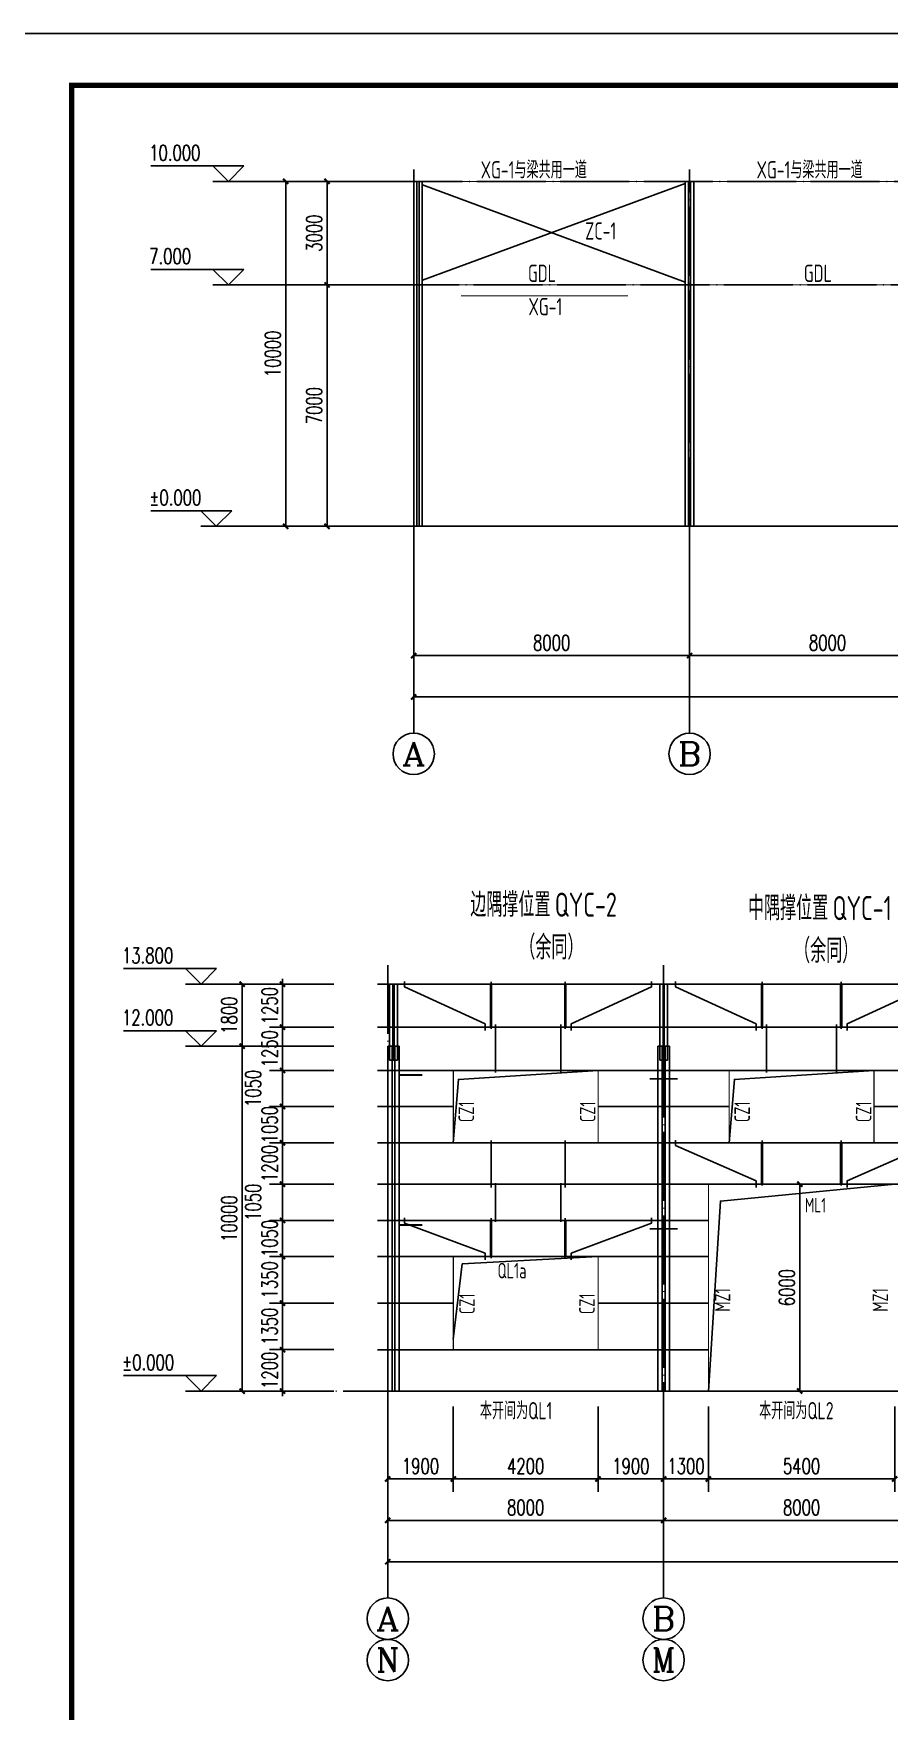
# Model space of a CAD drawing. Extents: x 14475413 to 15955882, y -732572 to -282951.
# Drawn here: x 15394287 to 15419106, y -515483 to -466825 of the extents above; entities that cross this region are included whole.
import ezdxf
from ezdxf.enums import TextEntityAlignment as Align

# ---------------------------------------------------------------- set-up
doc = ezdxf.new("R2010")
doc.units = 0
doc.header["$LTSCALE"] = 1000
doc.header["$MEASUREMENT"] = 0
doc.linetypes.add('DOTE', pattern=[2.42, 2, -0.2, 0.02, -0.2])
for name, color, linetype in [('1001', 3, 'Continuous'), ('2D_ROOF', 150, 'Continuous'), ('3T_WOOD', 21, 'Continuous'), ('AXIS', 3, 'Continuous'), ('AXIS_TEXT', 7, 'Continuous'), ('DIM_ELEV', 3, 'Continuous'), ('DOTE', 1, 'DOTE'), ('LS', 2, 'Continuous'), ('PUB_DIM', 3, 'Continuous'), ('PUB_TEXT', 7, 'Continuous'), ('S-TEXT', 7, 'Continuous'), ('SURFACE', 6, 'Continuous'), ('TEXT', 7, 'Continuous'), ('TK', 4, 'Continuous'), ('中粗', 4, 'Continuous'), ('屋面隅撑', 7, 'Continuous'), ('檩条拉条', 253, 'Continuous'), ('钢梁', 4, 'Continuous')]:
    doc.layers.add(name, color=color, linetype=linetype)
doc.styles.add('_TCH_AXIS', font='COMPLEX', dxfattribs={"bigfont": 'GBCBIG'})
doc.styles.add('_TCH_DIM', font='SIMPLEX', dxfattribs={"bigfont": 'GBCBIG'})
doc.styles.add('_TCH_DIM_T3', font='SIMPLEX', dxfattribs={"width": 0.705882, "bigfont": 'GBCBIG'})
doc.styles.add('COMPLEX', font='COMPLEX')
doc.styles.add('PkpmHz', font='Pkpmeng', dxfattribs={"width": 0.7, "bigfont": 'hztxt'})
doc.styles.add('TSSD_Dimension', font='Tssdeng.shx', dxfattribs={"width": 0.7, "bigfont": 'hztxt.shx'})
doc.styles.add('TSSD_Label', font='tssdeng.shx', dxfattribs={"width": 0.7, "bigfont": 'hztxt.shx'})
doc.styles.add('TSSD_REIN', font='tssdeng.shx', dxfattribs={"width": 0.7, "bigfont": 'tssdchn.shx'})
doc.dimstyles.new('_TCH_ARCH&&150', dxfattribs={"dimtxt": 446.25, "dimasz": 150, "dimexe": 375, "dimexo": 450, "dimgap": 150, "dimtad": 1, "dimdec": 0, "dimzin": 0, "dimdsep": 46, "dimtxsty": '_TCH_DIM_T3', "dimblk": 'ARCHTICK', "dimcen": 0.09, "dimclrt": 7, "dimazin": 2, "dimtfac": 1, "dimtdec": 0, "dimtix": 1, "dimtmove": 2, "dimatfit": 3, "dimfxl": 0, "dimtolj": 1, "dimtzin": 0, "dimarcsym": 0})

# ---------------------------------------------------------------- blocks, each defined once
blk = doc.blocks.new('2Q3213323231')
at = {"layer": '钢梁'}
for p, q in [((14678985, -1003701), (14678985, -993701)), ((14679235, -993701), (14678985, -993701)), ((14679080, -1003701), (14679080, -993701)), ((14679140, -1003701), (14679140, -993701)), ((14679235, -1003701), (14679235, -993701)), ((14678985, -1003701), (14679235, -1003701)), ((14678985, -1003701), (14679235, -1003701))]:
    blk.add_line(p, q, dxfattribs=at)
blk = doc.blocks.new('GeYuanFrame_55736273', base_point=(20.09, 4.53))
at = {"layer": 'TK'}
blk.add_lwpolyline([(20.09, 4.53), (20.09, 598.53), (1071.09, 598.53), (1071.09, 4.53)], close=True, dxfattribs=at)
at = {"layer": 'TK', "const_width": 1}
blk.add_lwpolyline([(45.09, 588.53), (1061.09, 588.53), (1061.09, 14.53), (45.09, 14.53)], close=True, dxfattribs=at)
blk = doc.blocks.new('QW32321321')
at = {"layer": '钢梁'}
for p, q in [((15387436, -843860), (15387436, -841658)), ((15387660, -841658), (15387436, -841658)), ((15387530, -843860), (15387530, -841658)), ((15387566, -843860), (15387566, -841658)), ((15387660, -843860), (15387660, -841658)), ((15387380, -853458), (15387380, -843458)), ((15387380, -843458), (15387715, -843458)), ((15387508, -853458), (15387508, -843458)), ((15387588, -853458), (15387588, -843458)), ((15387715, -853458), (15387715, -843458)), ((15387660, -843860), (15387436, -843860)), ((15387715, -853458), (15387380, -853458)), ((15387715, -853458), (15387380, -853458))]:
    blk.add_line(p, q, dxfattribs=at)
blk = doc.blocks.new('_AXISO')
blk.add_circle((0, 0), 0.5)
at = {"layer": 'AXIS_TEXT', "style": 'COMPLEX', "width": 1.041667}
blk.add_attdef('A', text='', height=0.56, dxfattribs=at).set_placement((-0.25, -0.28), (0.25, -0.28), align=Align.FIT)
blk = doc.blocks.new('_ArchTick')
at = {"color": 0, "linetype": 'ByBlock', "const_width": 0.4}
blk.add_lwpolyline([(-0.5, -0.5), (0.5, 0.5)], dxfattribs=at)
blk = doc.blocks.new('*D1376')
at = {"layer": 'AXIS', "color": 0, "lineweight": -2}
for p, q in [((15405311, -481564), (15405311, -486439)), ((15501311, -481564), (15501311, -486439)), ((15405311, -486064), (15501311, -486064))]:
    blk.add_line(p, q, dxfattribs=at)
at = {"layer": 'Defpoints', "color": 0}
for p in [(15405311, -481114), (15501311, -481114), (15501311, -486064)]:
    blk.add_point(p, dxfattribs=at)
at = {"layer": 'AXIS', "color": 0, "lineweight": -2, "xscale": 150, "yscale": 150, "zscale": 150, "rotation": 180}
blk.add_blockref('_ArchTick', (15405311, -486064), dxfattribs=at)
at = {"layer": 'AXIS', "color": 0, "lineweight": -2, "xscale": 150, "yscale": 150, "zscale": 150}
blk.add_blockref('_ArchTick', (15501311, -486064), dxfattribs=at)
at = {"layer": 'AXIS', "color": 7, "insert": (15453311, -485691), "char_height": 446.2, "attachment_point": 5, "style": '_TCH_DIM_T3'}
blk.add_mtext('\\A1;96000', dxfattribs=at)
blk = doc.blocks.new('*D1377')
at = {"layer": 'AXIS', "color": 0, "lineweight": -2}
for p, q in [((15405311, -481564), (15405311, -485239)), ((15413311, -481564), (15413311, -485239)), ((15405311, -484864), (15413311, -484864))]:
    blk.add_line(p, q, dxfattribs=at)
at = {"layer": 'Defpoints', "color": 0}
for p in [(15405311, -481114), (15413311, -481114), (15413311, -484864)]:
    blk.add_point(p, dxfattribs=at)
at = {"layer": 'AXIS', "color": 0, "lineweight": -2, "xscale": 150, "yscale": 150, "zscale": 150, "rotation": 180}
blk.add_blockref('_ArchTick', (15405311, -484864), dxfattribs=at)
at = {"layer": 'AXIS', "color": 0, "lineweight": -2, "xscale": 150, "yscale": 150, "zscale": 150}
blk.add_blockref('_ArchTick', (15413311, -484864), dxfattribs=at)
at = {"layer": 'AXIS', "color": 7, "insert": (15409311, -484491), "char_height": 446.2, "attachment_point": 5, "style": '_TCH_DIM_T3'}
blk.add_mtext('\\A1;8000', dxfattribs=at)
blk = doc.blocks.new('*D1378')
at = {"layer": 'AXIS', "color": 0, "lineweight": -2}
for p, q in [((15413311, -481564), (15413311, -485239)), ((15421311, -481564), (15421311, -485239)), ((15413311, -484864), (15421311, -484864))]:
    blk.add_line(p, q, dxfattribs=at)
at = {"layer": 'Defpoints', "color": 0}
for p in [(15413311, -481114), (15421311, -481114), (15421311, -484864)]:
    blk.add_point(p, dxfattribs=at)
at = {"layer": 'AXIS', "color": 0, "lineweight": -2, "xscale": 150, "yscale": 150, "zscale": 150, "rotation": 180}
blk.add_blockref('_ArchTick', (15413311, -484864), dxfattribs=at)
at = {"layer": 'AXIS', "color": 0, "lineweight": -2, "xscale": 150, "yscale": 150, "zscale": 150}
blk.add_blockref('_ArchTick', (15421311, -484864), dxfattribs=at)
at = {"layer": 'AXIS', "color": 7, "insert": (15417311, -484491), "char_height": 446.2, "attachment_point": 5, "style": '_TCH_DIM_T3'}
blk.add_mtext('\\A1;8000', dxfattribs=at)
blk = doc.blocks.new('*D1389')
at = {"layer": 'Defpoints', "color": 0}
for p in [(15402798, -474114), (15405598, -474114), (15405598, -481114)]:
    blk.add_point(p, dxfattribs=at)
at = {"layer": 'PUB_DIM', "color": 0, "lineweight": -2}
for p, q in [((15405148, -474114), (15402423, -474114)), ((15402798, -481114), (15402798, -474114)), ((15405148, -481114), (15402423, -481114))]:
    blk.add_line(p, q, dxfattribs=at)
at = {"layer": 'PUB_DIM', "color": 0, "lineweight": -2, "xscale": 150, "yscale": 150, "zscale": 150}
for p, rotation in [((15402798, -474114), 90), ((15402798, -481114), 270)]:
    blk.add_blockref('_ArchTick', p, dxfattribs=dict(at, rotation=rotation))
at = {"layer": 'PUB_DIM', "color": 7, "insert": (15402425, -477614), "char_height": 446.2, "attachment_point": 5, "rotation": 90, "style": '_TCH_DIM_T3'}
blk.add_mtext('\\A1;7000', dxfattribs=at)
blk = doc.blocks.new('*D1390')
at = {"layer": 'Defpoints', "color": 0}
for p in [(15402798, -471114), (15405598, -471114), (15405598, -474114)]:
    blk.add_point(p, dxfattribs=at)
at = {"layer": 'PUB_DIM', "color": 0, "lineweight": -2}
for p, q in [((15405148, -471114), (15402423, -471114)), ((15402798, -474114), (15402798, -471114)), ((15405148, -474114), (15402423, -474114))]:
    blk.add_line(p, q, dxfattribs=at)
at = {"layer": 'PUB_DIM', "color": 0, "lineweight": -2, "xscale": 150, "yscale": 150, "zscale": 150}
for p, rotation in [((15402798, -471114), 90), ((15402798, -474114), 270)]:
    blk.add_blockref('_ArchTick', p, dxfattribs=dict(at, rotation=rotation))
at = {"layer": 'PUB_DIM', "color": 7, "insert": (15402425, -472614), "char_height": 446.2, "attachment_point": 5, "rotation": 90, "style": '_TCH_DIM_T3'}
blk.add_mtext('\\A1;3000', dxfattribs=at)
blk = doc.blocks.new('*D1391')
at = {"layer": 'Defpoints', "color": 0}
for p in [(15401598, -471114), (15405598, -471114), (15405598, -481114)]:
    blk.add_point(p, dxfattribs=at)
at = {"layer": 'PUB_DIM', "color": 0, "lineweight": -2}
for p, q in [((15405148, -471114), (15401223, -471114)), ((15401598, -481114), (15401598, -471114)), ((15405148, -481114), (15401223, -481114))]:
    blk.add_line(p, q, dxfattribs=at)
at = {"layer": 'PUB_DIM', "color": 0, "lineweight": -2, "xscale": 150, "yscale": 150, "zscale": 150}
for p, rotation in [((15401598, -471114), 90), ((15401598, -481114), 270)]:
    blk.add_blockref('_ArchTick', p, dxfattribs=dict(at, rotation=rotation))
at = {"layer": 'PUB_DIM', "color": 7, "insert": (15401225, -476114), "char_height": 446.2, "attachment_point": 5, "rotation": 90, "style": '_TCH_DIM_T3'}
blk.add_mtext('\\A1;10000', dxfattribs=at)
blk = doc.blocks.new('*D1392')
at = {"layer": 'AXIS', "color": 0, "lineweight": -2}
for p, q in [((15404558, -506642), (15404558, -511517)), ((15500558, -506642), (15500558, -511517)), ((15404558, -511142), (15500558, -511142))]:
    blk.add_line(p, q, dxfattribs=at)
at = {"layer": 'Defpoints', "color": 0}
for p in [(15404558, -506192), (15500558, -506192), (15500558, -511142)]:
    blk.add_point(p, dxfattribs=at)
at = {"layer": 'AXIS', "color": 0, "lineweight": -2, "xscale": 150, "yscale": 150, "zscale": 150, "rotation": 180}
blk.add_blockref('_ArchTick', (15404558, -511142), dxfattribs=at)
at = {"layer": 'AXIS', "color": 0, "lineweight": -2, "xscale": 150, "yscale": 150, "zscale": 150}
blk.add_blockref('_ArchTick', (15500558, -511142), dxfattribs=at)
at = {"layer": 'AXIS', "color": 7, "insert": (15452558, -510769), "char_height": 446.2, "attachment_point": 5, "style": '_TCH_DIM_T3'}
blk.add_mtext('\\A1;96000', dxfattribs=at)
blk = doc.blocks.new('*D1393')
at = {"layer": 'AXIS', "color": 0, "lineweight": -2}
for p, q in [((15404558, -506642), (15404558, -510317)), ((15412558, -506642), (15412558, -510317)), ((15404558, -509942), (15412558, -509942))]:
    blk.add_line(p, q, dxfattribs=at)
at = {"layer": 'Defpoints', "color": 0}
for p in [(15404558, -506192), (15412558, -506192), (15412558, -509942)]:
    blk.add_point(p, dxfattribs=at)
at = {"layer": 'AXIS', "color": 0, "lineweight": -2, "xscale": 150, "yscale": 150, "zscale": 150, "rotation": 180}
blk.add_blockref('_ArchTick', (15404558, -509942), dxfattribs=at)
at = {"layer": 'AXIS', "color": 0, "lineweight": -2, "xscale": 150, "yscale": 150, "zscale": 150}
blk.add_blockref('_ArchTick', (15412558, -509942), dxfattribs=at)
at = {"layer": 'AXIS', "color": 7, "insert": (15408558, -509569), "char_height": 446.2, "attachment_point": 5, "style": '_TCH_DIM_T3'}
blk.add_mtext('\\A1;8000', dxfattribs=at)
blk = doc.blocks.new('*D1394')
at = {"layer": 'AXIS', "color": 0, "lineweight": -2}
for p, q in [((15412558, -506642), (15412558, -510317)), ((15420558, -506642), (15420558, -510317)), ((15412558, -509942), (15420558, -509942))]:
    blk.add_line(p, q, dxfattribs=at)
at = {"layer": 'Defpoints', "color": 0}
for p in [(15412558, -506192), (15420558, -506192), (15420558, -509942)]:
    blk.add_point(p, dxfattribs=at)
at = {"layer": 'AXIS', "color": 0, "lineweight": -2, "xscale": 150, "yscale": 150, "zscale": 150, "rotation": 180}
blk.add_blockref('_ArchTick', (15412558, -509942), dxfattribs=at)
at = {"layer": 'AXIS', "color": 0, "lineweight": -2, "xscale": 150, "yscale": 150, "zscale": 150}
blk.add_blockref('_ArchTick', (15420558, -509942), dxfattribs=at)
at = {"layer": 'AXIS', "color": 7, "insert": (15416558, -509569), "char_height": 446.2, "attachment_point": 5, "style": '_TCH_DIM_T3'}
blk.add_mtext('\\A1;8000', dxfattribs=at)
blk = doc.blocks.new('*D1405')
at = {"layer": 'Defpoints', "color": 0}
for p in [(15404558, -506192), (15406458, -506192), (15406458, -508742)]:
    blk.add_point(p, dxfattribs=at)
at = {"layer": 'PUB_DIM', "color": 0, "lineweight": -2}
for p, q in [((15404558, -506642), (15404558, -509117)), ((15406458, -506642), (15406458, -509117)), ((15404558, -508742), (15406458, -508742))]:
    blk.add_line(p, q, dxfattribs=at)
at = {"layer": 'PUB_DIM', "color": 0, "lineweight": -2, "xscale": 150, "yscale": 150, "zscale": 150, "rotation": 180}
blk.add_blockref('_ArchTick', (15404558, -508742), dxfattribs=at)
at = {"layer": 'PUB_DIM', "color": 0, "lineweight": -2, "xscale": 150, "yscale": 150, "zscale": 150}
blk.add_blockref('_ArchTick', (15406458, -508742), dxfattribs=at)
at = {"layer": 'PUB_DIM', "color": 7, "insert": (15405508, -508369), "char_height": 446.2, "attachment_point": 5, "style": '_TCH_DIM_T3'}
blk.add_mtext('\\A1;1900', dxfattribs=at)
blk = doc.blocks.new('*D1406')
at = {"layer": 'Defpoints', "color": 0}
for p in [(15406458, -506192), (15410658, -506192), (15410658, -508742)]:
    blk.add_point(p, dxfattribs=at)
at = {"layer": 'PUB_DIM', "color": 0, "lineweight": -2}
for p, q in [((15406458, -506642), (15406458, -509117)), ((15410658, -506642), (15410658, -509117)), ((15406458, -508742), (15410658, -508742))]:
    blk.add_line(p, q, dxfattribs=at)
at = {"layer": 'PUB_DIM', "color": 0, "lineweight": -2, "xscale": 150, "yscale": 150, "zscale": 150, "rotation": 180}
blk.add_blockref('_ArchTick', (15406458, -508742), dxfattribs=at)
at = {"layer": 'PUB_DIM', "color": 0, "lineweight": -2, "xscale": 150, "yscale": 150, "zscale": 150}
blk.add_blockref('_ArchTick', (15410658, -508742), dxfattribs=at)
at = {"layer": 'PUB_DIM', "color": 7, "insert": (15408558, -508369), "char_height": 446.2, "attachment_point": 5, "style": '_TCH_DIM_T3'}
blk.add_mtext('\\A1;4200', dxfattribs=at)
blk = doc.blocks.new('*D1407')
at = {"layer": 'Defpoints', "color": 0}
for p in [(15410658, -506192), (15412558, -506192), (15412558, -508742)]:
    blk.add_point(p, dxfattribs=at)
at = {"layer": 'PUB_DIM', "color": 0, "lineweight": -2}
for p, q in [((15410658, -506642), (15410658, -509117)), ((15412558, -506642), (15412558, -509117)), ((15410658, -508742), (15412558, -508742))]:
    blk.add_line(p, q, dxfattribs=at)
at = {"layer": 'PUB_DIM', "color": 0, "lineweight": -2, "xscale": 150, "yscale": 150, "zscale": 150, "rotation": 180}
blk.add_blockref('_ArchTick', (15410658, -508742), dxfattribs=at)
at = {"layer": 'PUB_DIM', "color": 0, "lineweight": -2, "xscale": 150, "yscale": 150, "zscale": 150}
blk.add_blockref('_ArchTick', (15412558, -508742), dxfattribs=at)
at = {"layer": 'PUB_DIM', "color": 7, "insert": (15411608, -508369), "char_height": 446.2, "attachment_point": 5, "style": '_TCH_DIM_T3'}
blk.add_mtext('\\A1;1900', dxfattribs=at)
blk = doc.blocks.new('*D1408')
at = {"layer": 'Defpoints', "color": 0}
for p in [(15412558, -506192), (15413858, -506192), (15413858, -508742)]:
    blk.add_point(p, dxfattribs=at)
at = {"layer": 'PUB_DIM', "color": 0, "lineweight": -2}
for p, q in [((15412558, -506642), (15412558, -509117)), ((15413858, -506642), (15413858, -509117)), ((15412558, -508742), (15412408, -508742)), ((15412558, -508742), (15413858, -508742)), ((15413858, -508742), (15414008, -508742))]:
    blk.add_line(p, q, dxfattribs=at)
at = {"layer": 'PUB_DIM', "color": 0, "lineweight": -2, "xscale": 150, "yscale": 150, "zscale": 150}
blk.add_blockref('_ArchTick', (15412558, -508742), dxfattribs=at)
at = {"layer": 'PUB_DIM', "color": 0, "lineweight": -2, "xscale": 150, "yscale": 150, "zscale": 150, "rotation": 180}
blk.add_blockref('_ArchTick', (15413858, -508742), dxfattribs=at)
at = {"layer": 'PUB_DIM', "color": 7, "insert": (15413208, -508369), "char_height": 446.2, "attachment_point": 5, "style": '_TCH_DIM_T3'}
blk.add_mtext('\\A1;1300', dxfattribs=at)
blk = doc.blocks.new('*D1409')
at = {"layer": 'Defpoints', "color": 0}
for p in [(15413858, -506192), (15419258, -506192), (15419258, -508742)]:
    blk.add_point(p, dxfattribs=at)
at = {"layer": 'PUB_DIM', "color": 0, "lineweight": -2}
for p, q in [((15413858, -506642), (15413858, -509117)), ((15419258, -506642), (15419258, -509117)), ((15413858, -508742), (15419258, -508742))]:
    blk.add_line(p, q, dxfattribs=at)
at = {"layer": 'PUB_DIM', "color": 0, "lineweight": -2, "xscale": 150, "yscale": 150, "zscale": 150, "rotation": 180}
blk.add_blockref('_ArchTick', (15413858, -508742), dxfattribs=at)
at = {"layer": 'PUB_DIM', "color": 0, "lineweight": -2, "xscale": 150, "yscale": 150, "zscale": 150}
blk.add_blockref('_ArchTick', (15419258, -508742), dxfattribs=at)
at = {"layer": 'PUB_DIM', "color": 7, "insert": (15416558, -508369), "char_height": 446.2, "attachment_point": 5, "style": '_TCH_DIM_T3'}
blk.add_mtext('\\A1;5400', dxfattribs=at)
blk = doc.blocks.new('*D1420')
at = {"layer": 'Defpoints', "color": 0}
for p in [(15400336, -494392), (15403440, -494392), (15403440, -496192)]:
    blk.add_point(p, dxfattribs=at)
at = {"layer": 'PUB_DIM', "color": 0, "lineweight": -2}
for p, q in [((15402990, -494392), (15399961, -494392)), ((15400336, -496192), (15400336, -494392)), ((15402990, -496192), (15399961, -496192))]:
    blk.add_line(p, q, dxfattribs=at)
at = {"layer": 'PUB_DIM', "color": 0, "lineweight": -2, "xscale": 150, "yscale": 150, "zscale": 150}
for p, rotation in [((15400336, -494392), 90), ((15400336, -496192), 270)]:
    blk.add_blockref('_ArchTick', p, dxfattribs=dict(at, rotation=rotation))
at = {"layer": 'PUB_DIM', "color": 7, "insert": (15399963, -495292), "char_height": 446.2, "attachment_point": 5, "rotation": 90, "style": '_TCH_DIM_T3'}
blk.add_mtext('\\A1;1800', dxfattribs=at)
blk = doc.blocks.new('*D1421')
at = {"layer": 'Defpoints', "color": 0}
for p in [(15400336, -496192), (15403440, -496192), (15403440, -506192)]:
    blk.add_point(p, dxfattribs=at)
at = {"layer": 'PUB_DIM', "color": 0, "lineweight": -2}
for p, q in [((15402990, -496192), (15399961, -496192)), ((15400336, -506192), (15400336, -496192)), ((15402990, -506192), (15399961, -506192))]:
    blk.add_line(p, q, dxfattribs=at)
at = {"layer": 'PUB_DIM', "color": 0, "lineweight": -2, "xscale": 150, "yscale": 150, "zscale": 150}
for p, rotation in [((15400336, -496192), 90), ((15400336, -506192), 270)]:
    blk.add_blockref('_ArchTick', p, dxfattribs=dict(at, rotation=rotation))
at = {"layer": 'PUB_DIM', "color": 7, "insert": (15399963, -501192), "char_height": 446.2, "attachment_point": 5, "rotation": 90, "style": '_TCH_DIM_T3'}
blk.add_mtext('\\A1;10000', dxfattribs=at)
blk = doc.blocks.new('*D1422')
at = {"layer": 'Defpoints', "color": 0}
for p in [(15401507, -494392), (15403440, -494392), (15403440, -495642)]:
    blk.add_point(p, dxfattribs=at)
at = {"layer": 'PUB_DIM', "color": 0, "lineweight": -2}
for p, q in [((15401507, -494392), (15401507, -494242)), ((15402990, -494392), (15401132, -494392)), ((15401507, -495642), (15401507, -494392)), ((15402990, -495642), (15401132, -495642)), ((15401507, -495642), (15401507, -495792))]:
    blk.add_line(p, q, dxfattribs=at)
at = {"layer": 'PUB_DIM', "color": 0, "lineweight": -2, "xscale": 150, "yscale": 150, "zscale": 150}
for p, rotation in [((15401507, -494392), 270), ((15401507, -495642), 90)]:
    blk.add_blockref('_ArchTick', p, dxfattribs=dict(at, rotation=rotation))
at = {"layer": 'PUB_DIM', "color": 7, "insert": (15401134, -495017), "char_height": 446.2, "attachment_point": 5, "rotation": 90, "style": '_TCH_DIM_T3'}
blk.add_mtext('\\A1;1250', dxfattribs=at)
blk = doc.blocks.new('*D1423')
at = {"layer": 'Defpoints', "color": 0}
for p in [(15401507, -495642), (15403440, -495642), (15403440, -496892)]:
    blk.add_point(p, dxfattribs=at)
at = {"layer": 'PUB_DIM', "color": 0, "lineweight": -2}
for p, q in [((15402990, -495642), (15401132, -495642)), ((15401507, -495642), (15401507, -495492)), ((15401507, -496892), (15401507, -495642)), ((15402990, -496892), (15401132, -496892)), ((15401507, -496892), (15401507, -497042))]:
    blk.add_line(p, q, dxfattribs=at)
at = {"layer": 'PUB_DIM', "color": 0, "lineweight": -2, "xscale": 150, "yscale": 150, "zscale": 150}
for p, rotation in [((15401507, -495642), 270), ((15401507, -496892), 90)]:
    blk.add_blockref('_ArchTick', p, dxfattribs=dict(at, rotation=rotation))
at = {"layer": 'PUB_DIM', "color": 7, "insert": (15401134, -496267), "char_height": 446.2, "attachment_point": 5, "rotation": 90, "style": '_TCH_DIM_T3'}
blk.add_mtext('\\A1;1250', dxfattribs=at)
blk = doc.blocks.new('*D1424')
at = {"layer": 'Defpoints', "color": 0}
for p in [(15401507, -496892), (15403440, -496892), (15403440, -497942)]:
    blk.add_point(p, dxfattribs=at)
at = {"layer": 'PUB_DIM', "color": 0, "lineweight": -2}
for p, q in [((15402990, -496892), (15401132, -496892)), ((15401507, -497942), (15401507, -496892)), ((15402990, -497942), (15401132, -497942))]:
    blk.add_line(p, q, dxfattribs=at)
at = {"layer": 'PUB_DIM', "color": 0, "lineweight": -2, "xscale": 150, "yscale": 150, "zscale": 150}
for p, rotation in [((15401507, -496892), 90), ((15401507, -497942), 270)]:
    blk.add_blockref('_ArchTick', p, dxfattribs=dict(at, rotation=rotation))
at = {"layer": 'PUB_DIM', "color": 7, "insert": (15400655, -497417), "char_height": 446.2, "attachment_point": 5, "rotation": 90, "style": '_TCH_DIM_T3'}
blk.add_mtext('\\A1;1050', dxfattribs=at)
blk = doc.blocks.new('*D1425')
at = {"layer": 'Defpoints', "color": 0}
for p in [(15401507, -497942), (15403440, -497942), (15403440, -498992)]:
    blk.add_point(p, dxfattribs=at)
at = {"layer": 'PUB_DIM', "color": 0, "lineweight": -2}
for p, q in [((15402990, -497942), (15401132, -497942)), ((15401507, -497942), (15401507, -497792)), ((15401507, -498992), (15401507, -497942)), ((15402990, -498992), (15401132, -498992)), ((15401507, -498992), (15401507, -499142))]:
    blk.add_line(p, q, dxfattribs=at)
at = {"layer": 'PUB_DIM', "color": 0, "lineweight": -2, "xscale": 150, "yscale": 150, "zscale": 150}
for p, rotation in [((15401507, -497942), 270), ((15401507, -498992), 90)]:
    blk.add_blockref('_ArchTick', p, dxfattribs=dict(at, rotation=rotation))
at = {"layer": 'PUB_DIM', "color": 7, "insert": (15401134, -498467), "char_height": 446.2, "attachment_point": 5, "rotation": 90, "style": '_TCH_DIM_T3'}
blk.add_mtext('\\A1;1050', dxfattribs=at)
blk = doc.blocks.new('*D1426')
at = {"layer": 'Defpoints', "color": 0}
for p in [(15401507, -498992), (15403440, -498992), (15403440, -500192)]:
    blk.add_point(p, dxfattribs=at)
at = {"layer": 'PUB_DIM', "color": 0, "lineweight": -2}
for p, q in [((15402990, -498992), (15401132, -498992)), ((15401507, -498992), (15401507, -498842)), ((15401507, -500192), (15401507, -498992)), ((15402990, -500192), (15401132, -500192)), ((15401507, -500192), (15401507, -500342))]:
    blk.add_line(p, q, dxfattribs=at)
at = {"layer": 'PUB_DIM', "color": 0, "lineweight": -2, "xscale": 150, "yscale": 150, "zscale": 150}
for p, rotation in [((15401507, -498992), 270), ((15401507, -500192), 90)]:
    blk.add_blockref('_ArchTick', p, dxfattribs=dict(at, rotation=rotation))
at = {"layer": 'PUB_DIM', "color": 7, "insert": (15401134, -499592), "char_height": 446.2, "attachment_point": 5, "rotation": 90, "style": '_TCH_DIM_T3'}
blk.add_mtext('\\A1;1200', dxfattribs=at)
blk = doc.blocks.new('*D1427')
at = {"layer": 'Defpoints', "color": 0}
for p in [(15401507, -500192), (15403440, -500192), (15403440, -501242)]:
    blk.add_point(p, dxfattribs=at)
at = {"layer": 'PUB_DIM', "color": 0, "lineweight": -2}
for p, q in [((15402990, -500192), (15401132, -500192)), ((15401507, -501242), (15401507, -500192)), ((15402990, -501242), (15401132, -501242))]:
    blk.add_line(p, q, dxfattribs=at)
at = {"layer": 'PUB_DIM', "color": 0, "lineweight": -2, "xscale": 150, "yscale": 150, "zscale": 150}
for p, rotation in [((15401507, -500192), 90), ((15401507, -501242), 270)]:
    blk.add_blockref('_ArchTick', p, dxfattribs=dict(at, rotation=rotation))
at = {"layer": 'PUB_DIM', "color": 7, "insert": (15400655, -500717), "char_height": 446.2, "attachment_point": 5, "rotation": 90, "style": '_TCH_DIM_T3'}
blk.add_mtext('\\A1;1050', dxfattribs=at)
blk = doc.blocks.new('*D1428')
at = {"layer": 'Defpoints', "color": 0}
for p in [(15401507, -501242), (15403440, -501242), (15403440, -502292)]:
    blk.add_point(p, dxfattribs=at)
at = {"layer": 'PUB_DIM', "color": 0, "lineweight": -2}
for p, q in [((15401507, -501242), (15401507, -501092)), ((15402990, -501242), (15401132, -501242)), ((15401507, -502292), (15401507, -501242)), ((15402990, -502292), (15401132, -502292)), ((15401507, -502292), (15401507, -502442))]:
    blk.add_line(p, q, dxfattribs=at)
at = {"layer": 'PUB_DIM', "color": 0, "lineweight": -2, "xscale": 150, "yscale": 150, "zscale": 150}
for p, rotation in [((15401507, -501242), 270), ((15401507, -502292), 90)]:
    blk.add_blockref('_ArchTick', p, dxfattribs=dict(at, rotation=rotation))
at = {"layer": 'PUB_DIM', "color": 7, "insert": (15401134, -501767), "char_height": 446.2, "attachment_point": 5, "rotation": 90, "style": '_TCH_DIM_T3'}
blk.add_mtext('\\A1;1050', dxfattribs=at)
blk = doc.blocks.new('*D1429')
at = {"layer": 'Defpoints', "color": 0}
for p in [(15401507, -502292), (15403440, -502292), (15403440, -503642)]:
    blk.add_point(p, dxfattribs=at)
at = {"layer": 'PUB_DIM', "color": 0, "lineweight": -2}
for p, q in [((15401507, -502292), (15401507, -502142)), ((15402990, -502292), (15401132, -502292)), ((15401507, -503642), (15401507, -502292)), ((15402990, -503642), (15401132, -503642)), ((15401507, -503642), (15401507, -503792))]:
    blk.add_line(p, q, dxfattribs=at)
at = {"layer": 'PUB_DIM', "color": 0, "lineweight": -2, "xscale": 150, "yscale": 150, "zscale": 150}
for p, rotation in [((15401507, -502292), 270), ((15401507, -503642), 90)]:
    blk.add_blockref('_ArchTick', p, dxfattribs=dict(at, rotation=rotation))
at = {"layer": 'PUB_DIM', "color": 7, "insert": (15401134, -502967), "char_height": 446.2, "attachment_point": 5, "rotation": 90, "style": '_TCH_DIM_T3'}
blk.add_mtext('\\A1;1350', dxfattribs=at)
blk = doc.blocks.new('*D1430')
at = {"layer": 'Defpoints', "color": 0}
for p in [(15401507, -503642), (15403440, -503642), (15403440, -504992)]:
    blk.add_point(p, dxfattribs=at)
at = {"layer": 'PUB_DIM', "color": 0, "lineweight": -2}
for p, q in [((15401507, -503642), (15401507, -503492)), ((15402990, -503642), (15401132, -503642)), ((15401507, -504992), (15401507, -503642)), ((15402990, -504992), (15401132, -504992)), ((15401507, -504992), (15401507, -505142))]:
    blk.add_line(p, q, dxfattribs=at)
at = {"layer": 'PUB_DIM', "color": 0, "lineweight": -2, "xscale": 150, "yscale": 150, "zscale": 150}
for p, rotation in [((15401507, -503642), 270), ((15401507, -504992), 90)]:
    blk.add_blockref('_ArchTick', p, dxfattribs=dict(at, rotation=rotation))
at = {"layer": 'PUB_DIM', "color": 7, "insert": (15401134, -504317), "char_height": 446.2, "attachment_point": 5, "rotation": 90, "style": '_TCH_DIM_T3'}
blk.add_mtext('\\A1;1350', dxfattribs=at)
blk = doc.blocks.new('*D1431')
at = {"layer": 'Defpoints', "color": 0}
for p in [(15401507, -504992), (15403440, -504992), (15403440, -506192)]:
    blk.add_point(p, dxfattribs=at)
at = {"layer": 'PUB_DIM', "color": 0, "lineweight": -2}
for p, q in [((15402990, -504992), (15401132, -504992)), ((15401507, -504992), (15401507, -504842)), ((15401507, -506192), (15401507, -504992)), ((15402990, -506192), (15401132, -506192)), ((15401507, -506192), (15401507, -506342))]:
    blk.add_line(p, q, dxfattribs=at)
at = {"layer": 'PUB_DIM', "color": 0, "lineweight": -2, "xscale": 150, "yscale": 150, "zscale": 150}
for p, rotation in [((15401507, -504992), 270), ((15401507, -506192), 90)]:
    blk.add_blockref('_ArchTick', p, dxfattribs=dict(at, rotation=rotation))
at = {"layer": 'PUB_DIM', "color": 7, "insert": (15401134, -505592), "char_height": 446.2, "attachment_point": 5, "rotation": 90, "style": '_TCH_DIM_T3'}
blk.add_mtext('\\A1;1200', dxfattribs=at)
blk = doc.blocks.new('*D1432')
at = {"layer": 'Defpoints', "color": 0}
for p in [(15415221, -500192), (15416506, -500192), (15415221, -506192)]:
    blk.add_point(p, dxfattribs=at)
at = {"layer": 'PUB_DIM', "color": 0, "lineweight": -2}
for p, q in [((15415671, -500192), (15416881, -500192)), ((15416506, -506192), (15416506, -500192)), ((15415671, -506192), (15416881, -506192))]:
    blk.add_line(p, q, dxfattribs=at)
at = {"layer": 'PUB_DIM', "color": 0, "lineweight": -2, "xscale": 150, "yscale": 150, "zscale": 150}
for p, rotation in [((15416506, -500192), 90), ((15416506, -506192), 270)]:
    blk.add_blockref('_ArchTick', p, dxfattribs=dict(at, rotation=rotation))
at = {"layer": 'PUB_DIM', "color": 7, "insert": (15416133, -503192), "char_height": 446.2, "attachment_point": 5, "rotation": 90, "style": '_TCH_DIM_T3'}
blk.add_mtext('\\A1;6000', dxfattribs=at)

msp = doc.modelspace()

# ---------------------------------------------------------------- linework, layer by layer
for p, q in [((15407552.5, -495684.9), (15407552.5, -494327.9)), ((15409704.9, -495684.9), (15409704.9, -494327.9)), ((15415411.3, -495684.9), (15415411.3, -494327.9)), ((15417704.9, -495684.9), (15417704.9, -494327.9)), ((15407683.1, -496953), (15407683.1, -495562.6)), ((15409574.4, -496953), (15409574.4, -495562.6)), ((15415541.8, -496953), (15415541.8, -495562.6)), ((15417574.4, -496953), (15417574.4, -495562.6)), ((15407552.5, -500284.9), (15407552.5, -498927.9)), ((15409704.9, -500284.9), (15409704.9, -498927.9)), ((15415411.3, -500234.9), (15415411.3, -498927.9)), ((15417704.9, -500234.9), (15417704.9, -498927.9)), ((15407683.1, -501289.6), (15407683.1, -500162.6)), ((15409574.4, -501289.6), (15409574.4, -500162.6)), ((15407552.5, -502334.9), (15407552.5, -501177.9)), ((15409704.9, -502334.9), (15409704.9, -501177.9))]:
    msp.add_line(p, q)
for points in [[(15405046.8, -494314.3), (15405046.8, -494470.5), (15407378.4, -495546.6), (15407378.4, -495738.3)], [(15412210.6, -494314.3), (15412210.6, -494470.5), (15409879, -495546.6), (15409879, -495738.3)], [(15412905.6, -494314.3), (15412905.6, -494470.5), (15415237.1, -495546.6), (15415237.1, -495738.3)], [(15420210.6, -494314.3), (15420210.6, -494470.5), (15417879, -495546.6), (15417879, -495738.3)], [(15412905.6, -498914.3), (15412905.6, -499070.5), (15415237.1, -500096.6), (15415237.1, -500288.3)], [(15420210.6, -498914.3), (15420210.6, -499070.5), (15417879, -500096.6), (15417879, -500288.3)], [(15405046.8, -501164.3), (15405046.8, -501320.5), (15407378.4, -502196.6), (15407378.4, -502388.3)], [(15412210.6, -501164.3), (15412210.6, -501320.5), (15409879, -502196.6), (15409879, -502388.3)]]:
    msp.add_lwpolyline(points)
at = {"layer": '1001', "const_width": 35}
for points in [[(15406458.1, -498992.4), (15406458.1, -496892.4)], [(15410658.1, -498992.4), (15410658.1, -496892.4)], [(15414458.1, -498992.4), (15414458.1, -496892.4)], [(15418658.1, -498992.4), (15418658.1, -496892.4)], [(15413858.1, -506192.4), (15413858.1, -500192.4)], [(15406458.1, -504992.4), (15406458.1, -502292.4)], [(15410658.1, -504992.4), (15410658.1, -502292.4)]]:
    msp.add_lwpolyline(points, dxfattribs=at)
at = {"layer": '2D_ROOF'}
for points in [[(15406458.1, -498992.4), (15406609.1, -497154.4), (15410658.1, -496892.4)], [(15414458.1, -498992.4), (15414609.1, -497154.4), (15418658.1, -496892.4)], [(15413858.1, -506192.4), (15414205.6, -500681.8), (15419258.1, -500192.4)], [(15406458.1, -504692.4), (15406718.2, -502505.6), (15410658.1, -502292.4)]]:
    msp.add_lwpolyline(points, dxfattribs=at)
at = {"layer": '3T_WOOD', "ltscale": 0.5, "const_width": 50}
msp.add_lwpolyline([(15412725.6, -500192.4), (15420390.6, -500192.4)], dxfattribs=at)
at = {"layer": 'AXIS'}
for p, q in [((15405311.2, -481114), (15405311.2, -487114)), ((15413311.2, -481114), (15413311.2, -487114)), ((15404558.1, -506192.4), (15404558.1, -512192.4)), ((15412558.1, -506192.4), (15412558.1, -512192.4))]:
    msp.add_line(p, q, dxfattribs=at)
for centre in [(15404558.1, -513992.4), (15412558.1, -513992.4)]:
    msp.add_circle(centre, 600, dxfattribs=at)
at = {"layer": 'DIM_ELEV'}
for p, q in [((15400033.9, -480664), (15397686.4, -480664)), ((15399583.9, -481114), (15399133.9, -480664)), ((15399583.9, -481114), (15400033.9, -480664)), ((15401683.9, -481114), (15399133.9, -481114))]:
    msp.add_line(p, q, dxfattribs=at)
at = {"layer": 'DOTE'}
for p, q in [((15405311.2, -481114), (15405311.2, -470771.6)), ((15413311.2, -481114), (15413311.2, -470771.6)), ((15404721.3, -471114), (15501980.3, -471114)), ((15404626.3, -474114), (15501980.3, -474114)), ((15404558.1, -493837.7), (15404558.1, -506842.4)), ((15412558.1, -493837.7), (15412558.1, -506842.4)), ((15400849.5, -506192.4), (15502061.9, -506192.4))]:
    msp.add_line(p, q, dxfattribs=at)
at = {"layer": 'PUB_DIM'}
for p, q in [((15400386.4, -470664), (15397686.4, -470664)), ((15399936.4, -471114), (15399486.4, -470664)), ((15399936.4, -471114), (15400386.4, -470664)), ((15402797.7, -471114), (15399486.4, -471114)), ((15400386.4, -473664), (15397686.4, -473664)), ((15399936.4, -474114), (15399486.4, -473664)), ((15399936.4, -474114), (15400386.4, -473664)), ((15402797.7, -474114), (15399486.4, -474114)), ((15399596.6, -493942.4), (15396896.6, -493942.4)), ((15399146.6, -494392.4), (15398696.6, -493942.4)), ((15399146.6, -494392.4), (15399596.6, -493942.4)), ((15402007.9, -494392.4), (15398696.6, -494392.4)), ((15399596.6, -495742.4), (15396896.6, -495742.4)), ((15399146.6, -496192.4), (15398696.6, -495742.4)), ((15399146.6, -496192.4), (15399596.6, -495742.4)), ((15402007.9, -496192.4), (15398696.6, -496192.4)), ((15399596.6, -505742.4), (15396896.6, -505742.4)), ((15399146.6, -506192.4), (15398696.6, -505742.4)), ((15399146.6, -506192.4), (15399596.6, -505742.4)), ((15402007.9, -506192.4), (15398696.6, -506192.4))]:
    msp.add_line(p, q, dxfattribs=at)
at = {"layer": 'S-TEXT', "color": 3}
for points in [[(15410508.6, -492696.3, 0, 0, 0), (15406601.6, -492696.3, 0, 0, 0), (15405579, -496448.7, 160, 0, 0), (15405421.2, -497027.6, 0, 0, 0)], [(15418514.2, -492796.1, 0, 0, 0), (15414453.1, -492796.1, 0, 0, 0), (15413159.3, -496568.5, 160, 0, 0), (15412964.7, -497136.1, 0, 0, 0)]]:
    msp.add_lwpolyline(points, format="xyseb", dxfattribs=at)
at = {"layer": 'SURFACE'}
for p, q in [((15404721.3, -481114), (15502001, -481114)), ((15444669.8, -494392.4), (15404262.6, -494392.4)), ((15444669.8, -495642.4), (15404262.6, -495642.4)), ((15444725.6, -496892.4), (15404262.6, -496892.4)), ((15406458.1, -497942.4), (15404262.6, -497942.4)), ((15414458.1, -497942.4), (15410658.1, -497942.4)), ((15422458.1, -497942.4), (15418658.1, -497942.4)), ((15444725.6, -498992.4), (15404262.6, -498992.4)), ((15444725.6, -500192.4), (15404262.6, -500192.4)), ((15413858.1, -501242.4), (15404262.6, -501242.4)), ((15413858.1, -502292.4), (15404262.6, -502292.4)), ((15406458.1, -503642.4), (15404262.6, -503642.4)), ((15413858.1, -503642.4), (15410658.1, -503642.4)), ((15413858.1, -504992.4), (15404262.6, -504992.4)), ((15501377.8, -506192.4), (15404262.6, -506192.4))]:
    msp.add_line(p, q, dxfattribs=at)
at = {"layer": 'SURFACE', "color": 3, "const_width": 25}
for points in [[(15405311.2, -471114), (15501311.2, -471114)], [(15405311.2, -474114), (15501311.2, -474114)], [(15406686.6, -474432.4), (15411521.7, -474432.4)]]:
    msp.add_lwpolyline(points, dxfattribs=at)
at = {"layer": '中粗', "color": 6}
for points in [[(15405561.2, -473978.8), (15413186.2, -471174.4)], [(15405561.2, -471207.7), (15413186.2, -474034)]]:
    msp.add_lwpolyline(points, dxfattribs=at)
at = {"layer": '屋面隅撑', "color": 4, "const_width": 50}
for points in [[(15405562.6, -497027.6), (15404893.1, -497027.6)], [(15412964.7, -497136.1), (15412151.5, -497136.1)], [(15405562.6, -501377.6), (15404893.1, -501377.6)], [(15412964.7, -501486.1), (15412151.5, -501486.1)]]:
    msp.add_lwpolyline(points, dxfattribs=at)
at = {"layer": '檩条拉条', "color": 2, "const_width": 80}
for points in [[(15407552.5, -495642.4), (15407552.5, -494392.4)], [(15409704.9, -495642.4), (15409704.9, -494392.4)], [(15415411.3, -495642.4), (15415411.3, -494392.4)], [(15417704.9, -495642.4), (15417704.9, -494392.4)], [(15415411.3, -500192.4), (15415411.3, -498992.4)], [(15417704.9, -500192.4), (15417704.9, -498992.4)], [(15407552.5, -502292.4), (15407552.5, -501242.4)], [(15409704.9, -502292.4), (15409704.9, -501242.4)]]:
    msp.add_lwpolyline(points, dxfattribs=at)

# ---------------------------------------------------------------- block references
at = {"xscale": 150, "yscale": 150, "zscale": 150}
msp.add_blockref('GeYuanFrame_55736273', (15391640.1, -555925.4), dxfattribs=at)
at = {"layer": '3T_WOOD'}
for name, p in [('2Q3213323231', (726325.7, 522587.2)), ('2Q3213323231', (734200.7, 522587.2)), ('QW32321321', (17177.7, 347265.2)), ('QW32321321', (25010.2, 347265.2))]:
    msp.add_blockref(name, p, dxfattribs=at)
at = {"layer": 'AXIS'}
ref = msp.add_blockref('_AXISO', (15405311.2, -487714), dxfattribs=dict(at, xscale=1200, yscale=1200, zscale=1200))
ref.add_attrib('A', 'A', dxfattribs={"layer": 'AXIS_TEXT', "ltscale": 0.5, "height": 678.8, "style": '_TCH_AXIS', "width": 1.166667}).set_placement((15404971.7, -488053.4), (15405650.6, -488053.4), align=Align.FIT)
ref = msp.add_blockref('_AXISO', (15413311.2, -487714), dxfattribs=dict(at, xscale=1200, yscale=1200, zscale=1200))
ref.add_attrib('A', 'B', dxfattribs={"layer": 'AXIS_TEXT', "ltscale": 0.5, "height": 678.8, "style": '_TCH_AXIS', "width": 1.235294}).set_placement((15412971.7, -488053.4), (15413650.6, -488053.4), align=Align.FIT)
ref = msp.add_blockref('_AXISO', (15404558.1, -512792.4), dxfattribs=dict(at, xscale=1200, yscale=1200, zscale=1200))
ref.add_attrib('A', 'A', dxfattribs={"layer": 'AXIS_TEXT', "ltscale": 0.5, "height": 678.8, "style": '_TCH_AXIS', "width": 1.166667}).set_placement((15404218.7, -513131.8), (15404897.5, -513131.8), align=Align.FIT)
ref = msp.add_blockref('_AXISO', (15412558.1, -512792.4), dxfattribs=dict(at, xscale=1200, yscale=1200, zscale=1200))
ref.add_attrib('A', 'B', dxfattribs={"layer": 'AXIS_TEXT', "ltscale": 0.5, "height": 678.8, "style": '_TCH_AXIS', "width": 1.235294}).set_placement((15412218.7, -513131.8), (15412897.5, -513131.8), align=Align.FIT)

# ---------------------------------------------------------------- texts
at = {"layer": 'AXIS_TEXT', "style": '_TCH_AXIS', "width": 1.105263}
msp.add_text('N', height=678.8, dxfattribs=at).set_placement((15404218.7, -514331.8), (15404897.5, -514331.8), align=Align.FIT)
at = {"layer": 'AXIS_TEXT', "style": '_TCH_AXIS'}
msp.add_text('M', height=678.8, dxfattribs=at).set_placement((15412218.7, -514331.8), (15412897.5, -514331.8), align=Align.FIT)
at = {"layer": 'LS', "width": 0.7}
for s, style, p in [('CZ1', 'PkpmHz', (15407061, -498395.6)), ('CZ1', 'PkpmHz', (15410581.8, -498395.6)), ('CZ1', 'PkpmHz', (15415061, -498395.6)), ('CZ1', 'PkpmHz', (15418581.8, -498395.6)), ('CZ1', 'PkpmHz', (15407081.9, -503964.1)), ('CZ1', 'PkpmHz', (15410559.3, -503964.1)), ('MZ1', 'TSSD_REIN', (15414490.4, -503891.1)), ('MZ1', 'TSSD_REIN', (15419066.6, -503891.1))]:
    msp.add_text(s, height=450, rotation=90, dxfattribs=dict(at, style=style)).set_placement(p)
at = {"layer": 'LS', "style": 'TSSD_Label', "width": 0.7}
msp.add_text('ML1', height=420, dxfattribs=at).set_placement((15416653.5, -501013.8))
at = {"layer": 'PUB_TEXT'}
for s, height, style, width, p in [('10.000', 446.25, '_TCH_DIM', 0.705882, (15397641.4, -470506.5)), ('XG-1与梁共用一道', 500, 'TSSD_Dimension', 0.7, (15407252.5, -471027.2)), ('XG-1与梁共用一道', 500, 'TSSD_Dimension', 0.7, (15415252.5, -471027.2)), ('ZC-1', 500, 'TSSD_Dimension', 0.7, (15410283.8, -472799.2)), ('7.000', 446.25, '_TCH_DIM', 0.705882, (15397641.4, -473506.5)), ('GDL', 500, 'TSSD_Dimension', 0.7, (15408623.9, -474027.2)), ('GDL', 500, 'TSSD_Dimension', 0.7, (15416623.9, -474027.2)), ('XG-1', 500, 'TSSD_Dimension', 0.7, (15408637.9, -474994.6)), ('%%P0.000', 446.25, '_TCH_DIM', 0.705882, (15397641.4, -480506.5)), ('13.800', 446.25, '_TCH_DIM', 0.705882, (15396851.6, -493784.9)), ('12.000', 446.25, '_TCH_DIM', 0.705882, (15396851.6, -495584.9)), ('%%P0.000', 446.25, '_TCH_DIM', 0.705882, (15396851.6, -505584.9))]:
    msp.add_text(s, height=height, dxfattribs=dict(at, style=style, width=width)).set_placement(p)
at = {"layer": 'S-TEXT', "color": 3, "style": 'TSSD_REIN', "width": 0.7}
for s, p in [('边隅撑位置', (15406950.4, -492437.7)), ('QYC-2', (15409400.4, -492437.7)), ('（余同）', (15408372.4, -493674.4))]:
    msp.add_text(s, height=700, dxfattribs=at).set_placement(p)
for s, p in [('中隅撑位置', (15415004, -492537.5)), ('QYC-1', (15417454, -492537.5)), ('（余同）', (15416341.2, -493774.1))]:
    msp.add_text(s, height=700, rotation=0, dxfattribs=at).set_placement(p)
at = {"layer": 'TEXT', "style": 'TSSD_Label', "width": 0.7}
for s, height, p in [('QL1a', 450, (15407740.1, -502925.2)), ('本开间为QL1', 500, (15407231.1, -507011.4)), ('本开间为QL2', 500, (15415325.8, -507011.4))]:
    msp.add_text(s, height=height, dxfattribs=at).set_placement(p)

# ---------------------------------------------------------------- dimensions: what is measured, and where the dimension line sits
at = {"layer": 'AXIS'}
for p1, p2, distance, text, picture, middle in [((15405311.2, -481114), (15501311.2, -481114), -4950, '96000', '*D1376', (15453311.2, -485690.9)), ((15405311.2, -481114), (15413311.2, -481114), -3750, '8000', '*D1377', (15409311.2, -484490.9)), ((15413311.2, -481114), (15421311.2, -481114), -3750, '8000', '*D1378', (15417311.2, -484490.9)), ((15404558.1, -506192.4), (15500558.1, -506192.4), -4950, '96000', '*D1392', (15452558.1, -510769.3)), ((15404558.1, -506192.4), (15412558.1, -506192.4), -3750, '8000', '*D1393', (15408558.1, -509569.3)), ((15412558.1, -506192.4), (15420558.1, -506192.4), -3750, '8000', '*D1394', (15416558.1, -509569.3))]:
    dim = msp.add_aligned_dim(p1=p1, p2=p2, distance=distance, text=text, dimstyle='_TCH_ARCH&&150', dxfattribs=at)
    dim.commit()
    dim.dimension.update_dxf_attribs({"geometry": picture, "text_midpoint": middle})
at = {"layer": 'PUB_DIM'}
for p1, p2, distance, text, picture, middle in [((15405597.7, -481114), (15405597.7, -471114), 4000, '10000', '*D1391', (15401224.6, -476114)), ((15405597.7, -474114), (15405597.7, -471114), 2800, '3000', '*D1390', (15402424.6, -472614)), ((15405597.7, -481114), (15405597.7, -474114), 2800, '7000', '*D1389', (15402424.6, -477614)), ((15403439.8, -496192.4), (15403439.8, -494392.4), 3104.1, '1800', '*D1420', (15399962.6, -495292.4)), ((15403439.8, -495642.4), (15403439.8, -494392.4), 1933.1, '1250', '*D1422', (15401133.6, -495017.4)), ((15403439.8, -496892.4), (15403439.8, -495642.4), 1933.1, '1250', '*D1423', (15401133.6, -496267.4)), ((15403439.8, -506192.4), (15403439.8, -496192.4), 3104.1, '10000', '*D1421', (15399962.6, -501192.4)), ((15403439.8, -498992.4), (15403439.8, -497942.4), 1933.1, '1050', '*D1425', (15401133.6, -498467.4)), ((15403439.8, -500192.4), (15403439.8, -498992.4), 1933.1, '1200', '*D1426', (15401133.6, -499592.4)), ((15415221.1, -506192.4), (15415221.1, -500192.4), -1284.6, '6000', '*D1432', (15416132.6, -503192.4)), ((15403439.8, -502292.4), (15403439.8, -501242.4), 1933.1, '1050', '*D1428', (15401133.6, -501767.4)), ((15403439.8, -503642.4), (15403439.8, -502292.4), 1933.1, '1350', '*D1429', (15401133.6, -502967.4)), ((15403439.8, -504992.4), (15403439.8, -503642.4), 1933.1, '1350', '*D1430', (15401133.6, -504317.4)), ((15403439.8, -506192.4), (15403439.8, -504992.4), 1933.1, '1200', '*D1431', (15401133.6, -505592.4)), ((15404558.1, -506192.4), (15406458.1, -506192.4), -2550, '1900', '*D1405', (15405508.1, -508369.3)), ((15406458.1, -506192.4), (15410658.1, -506192.4), -2550, '4200', '*D1406', (15408558.1, -508369.3)), ((15410658.1, -506192.4), (15412558.1, -506192.4), -2550, '1900', '*D1407', (15411608.1, -508369.3)), ((15412558.1, -506192.4), (15413858.1, -506192.4), -2550, '1300', '*D1408', (15413208.1, -508369.3)), ((15413858.1, -506192.4), (15419258.1, -506192.4), -2550, '5400', '*D1409', (15416558.1, -508369.3))]:
    dim = msp.add_aligned_dim(p1=p1, p2=p2, distance=distance, text=text, dimstyle='_TCH_ARCH&&150', dxfattribs=at)
    dim.commit()
    dim.dimension.update_dxf_attribs({"geometry": picture, "text_midpoint": middle})
for base, p1, p2, picture, middle in [((15401506.7, -496892.4), (15403439.8, -497942.4), (15403439.8, -496892.4), '*D1424', (15400655.5, -497417.4)), ((15401506.7, -500192.4), (15403439.8, -501242.4), (15403439.8, -500192.4), '*D1427', (15400655.5, -500717.4))]:
    dim = msp.add_linear_dim(base=base, p1=p1, p2=p2, angle=90, text='1050', dimstyle='_TCH_ARCH&&150', dxfattribs=at)
    dim.commit()
    dim.dimension.update_dxf_attribs({"geometry": picture, "text_midpoint": middle, "dimtype": 161})

doc.saveas('drawing.dxf')
